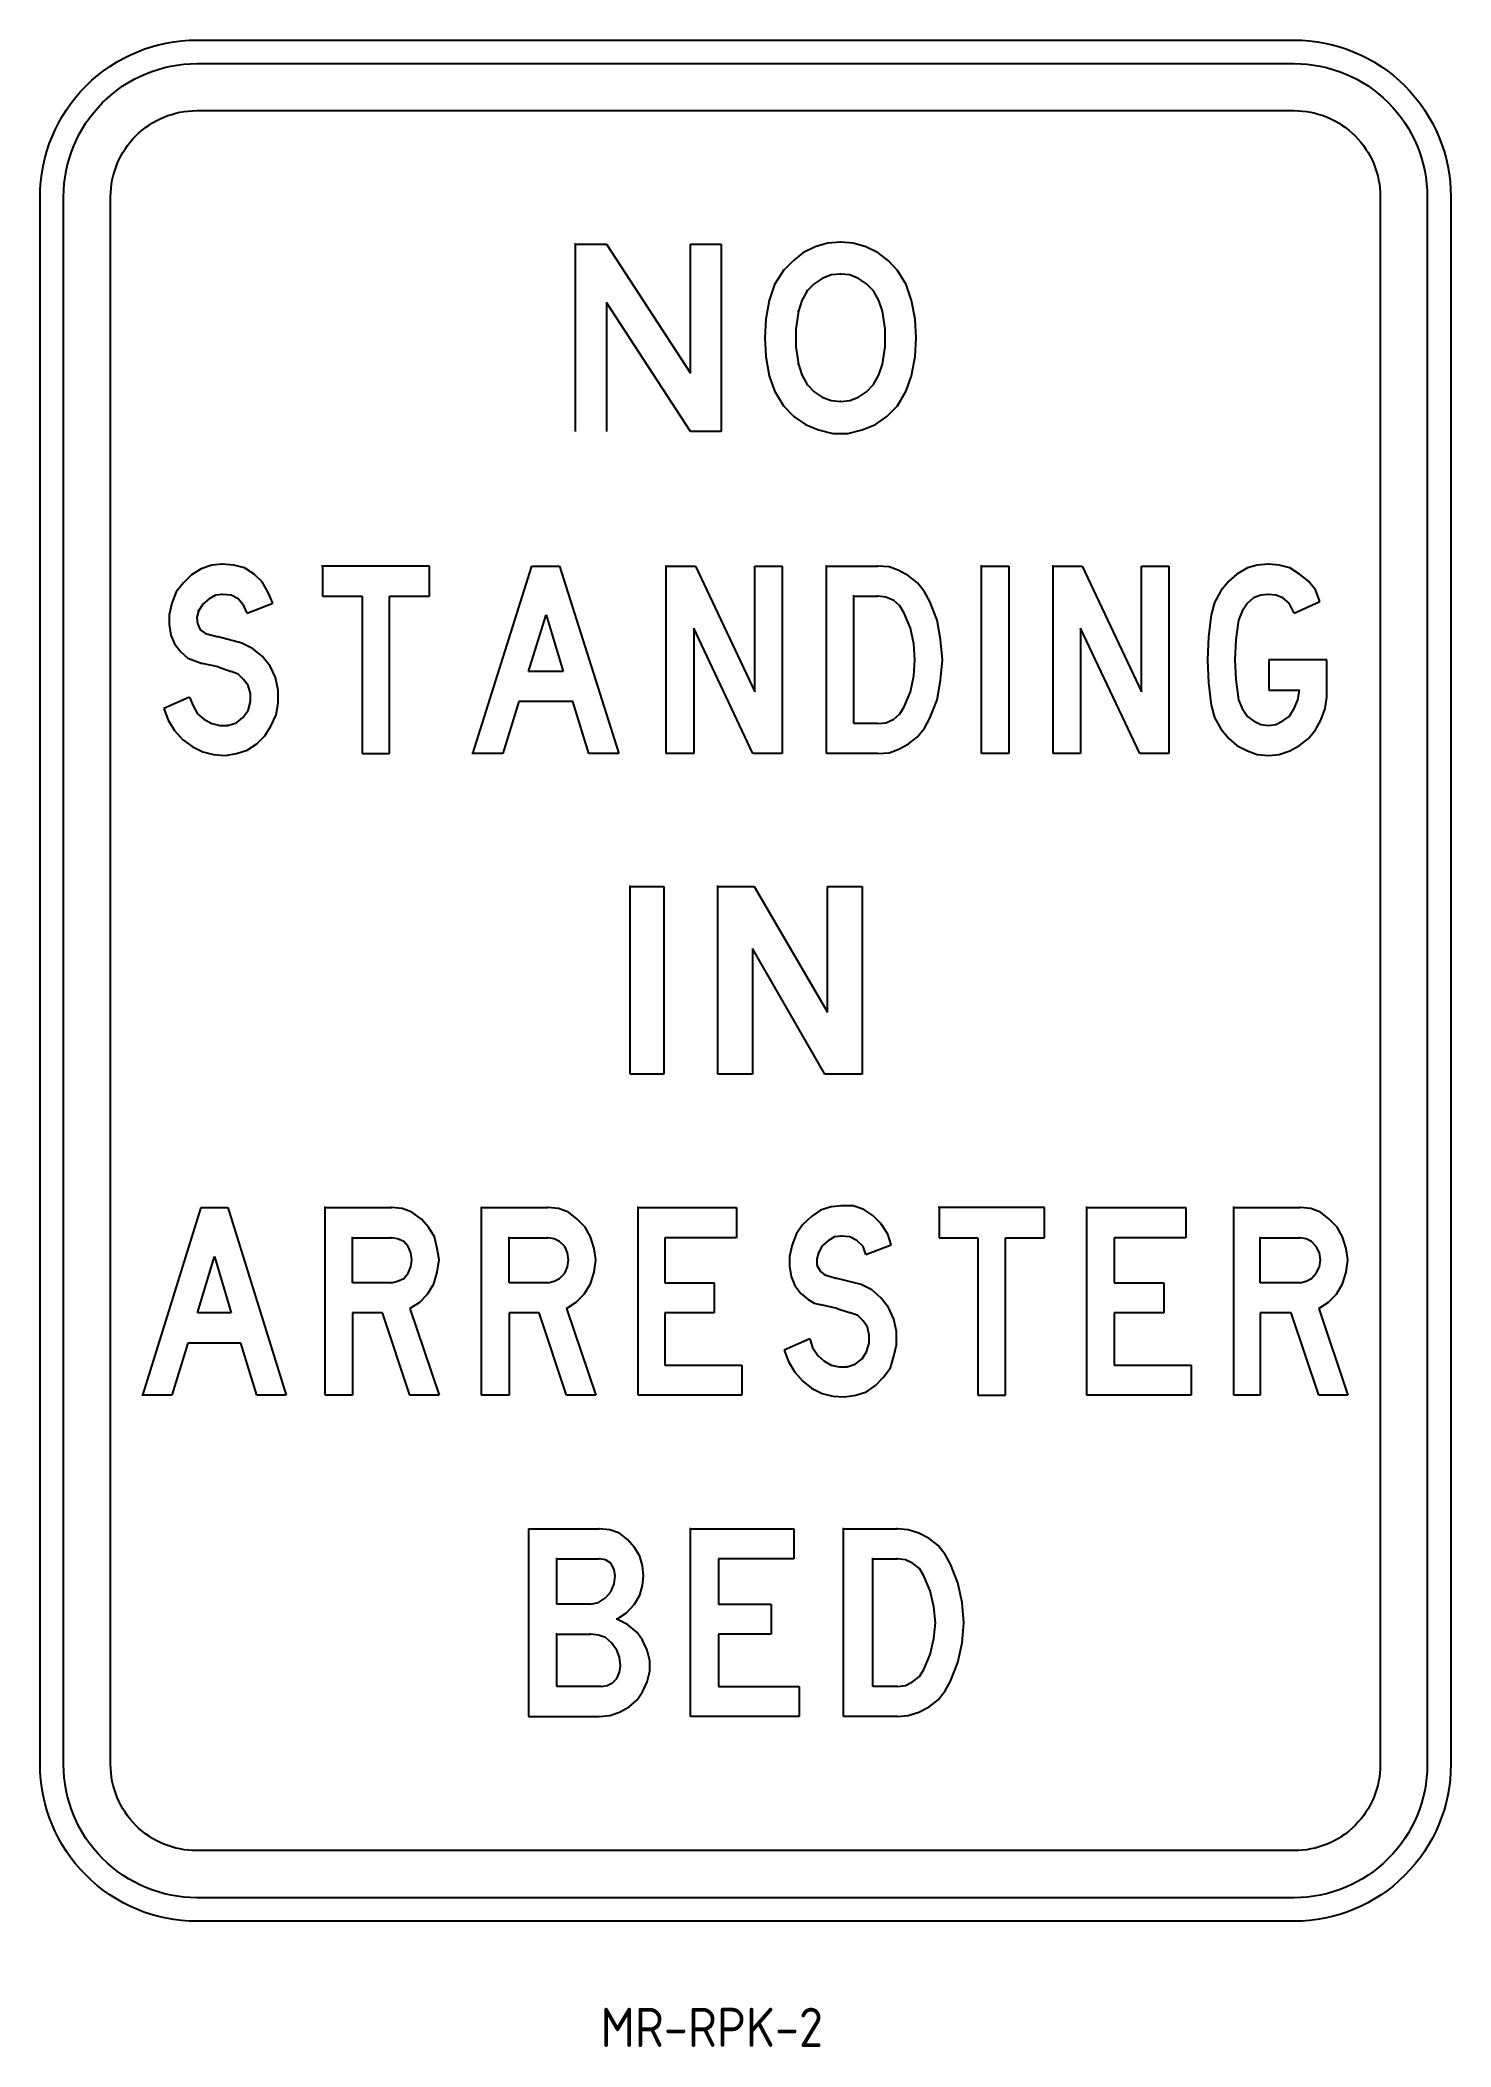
# Model space of a CAD drawing. Extents: x 215 to 305, y 134 to 262.
import ezdxf

# ---------------------------------------------------------------- set-up
doc = ezdxf.new("R2010")
doc.units = 0
doc.header["$MEASUREMENT"] = 0
doc.linetypes.add('CENTERX2', pattern=[101.6, 63.5, -12.7, 12.7, -12.7])
doc.layers.get('0').update_dxf_attribs({"linetype": 'CONTINUOUS'})
doc.layers.add('L35', color=3, linetype='CONTINUOUS')
doc.layers.add('T25', color=1, linetype='CONTINUOUS')
doc.styles.add('ISO', font='iso.shx')

msp = doc.modelspace()

# ---------------------------------------------------------------- linework, layer by layer
at = {"color": 3}
for p, q in [((249.63, 249.36), (249.57, 249.36)), ((249.63, 249.36), (251.61, 249.36)), ((249.63, 237.39), (249.63, 249.36)), ((251.61, 249.36), (256.97, 241.12)), ((256.97, 241.12), (256.97, 249.36)), ((256.97, 249.36), (258.94, 249.36)), ((258.94, 249.36), (258.94, 237.39)), ((264.14, 248.8), (263.52, 248.29)), ((264.93, 249.19), (264.14, 248.8)), ((265.72, 249.42), (264.93, 249.19)), ((266.56, 249.48), (265.72, 249.42)), ((266.56, 249.48), (266.51, 249.48)), ((267.36, 249.42), (266.56, 249.48)), ((268.15, 249.19), (267.36, 249.42)), ((268.94, 248.8), (268.15, 249.19)), ((269.61, 248.29), (268.94, 248.8)), ((262.9, 247.67), (262.33, 246.77)), ((262.9, 247.67), (262.84, 247.67)), ((263.52, 248.29), (262.9, 247.67)), ((265.38, 247.16), (264.87, 246.82)), ((265.94, 247.39), (265.38, 247.16)), ((266.56, 247.44), (265.94, 247.39)), ((266.56, 247.44), (266.51, 247.44)), ((267.13, 247.39), (266.56, 247.44)), ((267.69, 247.16), (267.13, 247.39)), ((268.2, 246.82), (267.69, 247.16)), ((270.18, 247.67), (269.61, 248.29)), ((270.18, 247.67), (270.12, 247.67)), ((270.74, 246.77), (270.18, 247.67)), ((262.33, 246.77), (261.99, 245.75)), ((264.42, 246.37), (264.08, 245.75)), ((264.42, 246.37), (264.36, 246.37)), ((264.87, 246.82), (264.42, 246.37)), ((268.65, 246.37), (268.2, 246.82)), ((268.65, 246.37), (268.6, 246.37)), ((268.99, 245.75), (268.65, 246.37)), ((271.08, 245.75), (270.74, 246.77)), ((256.97, 237.39), (251.61, 245.64)), ((251.61, 245.64), (251.61, 237.39)), ((261.77, 244.56), (261.71, 243.38)), ((261.99, 245.75), (261.77, 244.56)), ((261.99, 245.75), (261.94, 245.75)), ((263.86, 245.07), (263.69, 243.94)), ((263.86, 245.07), (263.8, 245.07)), ((264.08, 245.75), (263.86, 245.07)), ((269.22, 245.07), (268.99, 245.75)), ((269.22, 245.07), (269.16, 245.07)), ((269.39, 243.94), (269.22, 245.07)), ((271.08, 245.75), (271.02, 245.75)), ((271.31, 244.56), (271.08, 245.75)), ((271.36, 243.38), (271.31, 244.56)), ((261.71, 243.38), (261.77, 242.19)), ((263.69, 243.94), (263.69, 242.81)), ((269.39, 242.81), (269.39, 243.94)), ((271.31, 242.19), (271.36, 243.38)), ((261.77, 242.19), (261.99, 240.95)), ((263.69, 242.81), (263.86, 241.69)), ((269.22, 241.69), (269.39, 242.81)), ((271.08, 240.95), (271.31, 242.19)), ((261.99, 240.95), (261.94, 240.95)), ((261.99, 240.95), (262.33, 239.99)), ((263.86, 241.69), (263.8, 241.69)), ((263.86, 241.69), (264.08, 241.01)), ((264.08, 241.01), (264.42, 240.39)), ((268.65, 240.39), (268.99, 241.01)), ((268.99, 241.01), (269.22, 241.69)), ((269.22, 241.69), (269.16, 241.69)), ((270.74, 239.99), (271.08, 240.95)), ((271.08, 240.95), (271.02, 240.95)), ((262.33, 239.99), (262.9, 239.03)), ((264.42, 240.39), (264.36, 240.39)), ((264.42, 240.39), (264.87, 239.94)), ((264.87, 239.94), (265.38, 239.6)), ((265.38, 239.6), (265.94, 239.37)), ((267.13, 239.37), (267.69, 239.6)), ((267.69, 239.6), (268.2, 239.94)), ((268.2, 239.94), (268.65, 240.39)), ((268.65, 240.39), (268.6, 240.39)), ((270.18, 239.03), (270.74, 239.99)), ((262.9, 239.03), (262.84, 239.03)), ((262.9, 239.03), (263.57, 238.35)), ((263.57, 238.35), (264.31, 237.85)), ((265.94, 239.37), (266.56, 239.31)), ((266.56, 239.31), (266.51, 239.31)), ((266.56, 239.31), (267.13, 239.37)), ((268.77, 237.85), (269.5, 238.35)), ((269.5, 238.35), (270.18, 239.03)), ((270.18, 239.03), (270.12, 239.03)), ((258.94, 237.39), (256.97, 237.39)), ((264.31, 237.85), (265.15, 237.51)), ((265.15, 237.51), (266.06, 237.28)), ((266.06, 237.28), (267.02, 237.28)), ((267.02, 237.28), (267.92, 237.51)), ((267.92, 237.51), (268.77, 237.85)), ((225.13, 228.25), (224.62, 227.74)), ((225.75, 228.65), (225.13, 228.25)), ((226.43, 228.87), (225.75, 228.65)), ((227.11, 228.93), (226.43, 228.87)), ((227.11, 228.93), (227.05, 228.93)), ((227.84, 228.87), (227.11, 228.93)), ((228.52, 228.7), (227.84, 228.87)), ((229.14, 228.31), (228.52, 228.7)), ((229.65, 227.8), (229.14, 228.31)), ((233.49, 228.81), (233.43, 228.81)), ((233.49, 228.81), (233.49, 226.9)), ((240.32, 228.81), (233.49, 228.81)), ((240.32, 226.9), (240.32, 228.81)), ((243.08, 216.85), (246.86, 228.81)), ((246.86, 228.81), (248.61, 228.81)), ((248.61, 228.81), (252.4, 216.85)), ((255.43, 228.81), (255.37, 228.81)), ((255.43, 228.81), (257.29, 228.81)), ((255.43, 216.85), (255.43, 228.81)), ((257.29, 228.81), (261.07, 220.8)), ((261.07, 220.8), (261.07, 228.81)), ((261.07, 228.81), (262.82, 228.81)), ((262.82, 228.81), (262.82, 216.85)), ((265.65, 228.81), (265.59, 228.81)), ((265.65, 228.81), (268.92, 228.81)), ((265.65, 216.85), (265.65, 228.81)), ((268.92, 228.81), (268.86, 228.81)), ((268.92, 228.81), (268.86, 228.81)), ((269.65, 228.76), (268.92, 228.81)), ((270.27, 228.53), (269.65, 228.76)), ((270.89, 228.19), (270.27, 228.53)), ((271.46, 227.74), (270.89, 228.19)), ((275.53, 228.81), (275.47, 228.81)), ((275.53, 228.81), (277.28, 228.81)), ((275.53, 216.85), (275.53, 228.81)), ((277.28, 228.81), (277.28, 216.85)), ((280.1, 228.81), (280.04, 228.81)), ((280.1, 228.81), (281.96, 228.81)), ((280.1, 216.85), (280.1, 228.81)), ((281.96, 228.81), (285.74, 220.8)), ((285.74, 220.8), (285.74, 228.81)), ((285.74, 228.81), (287.49, 228.81)), ((287.49, 228.81), (287.49, 216.85)), ((291.82, 228.31), (291.32, 227.86)), ((292.5, 228.7), (291.82, 228.31)), ((293.12, 228.87), (292.5, 228.7)), ((293.86, 228.93), (293.12, 228.87)), ((293.86, 228.93), (293.8, 228.93)), ((294.53, 228.87), (293.86, 228.93)), ((295.21, 228.7), (294.53, 228.87)), ((295.83, 228.31), (295.21, 228.7)), ((296.4, 227.86), (295.83, 228.31)), ((224.17, 227.18), (223.89, 226.44)), ((224.62, 227.74), (224.17, 227.18)), ((226.26, 226.73), (225.87, 226.39)), ((226.66, 226.95), (226.26, 226.73)), ((227.11, 227.01), (226.66, 226.95)), ((227.11, 227.01), (227.05, 227.01)), ((227.67, 226.95), (227.11, 227.01)), ((228.12, 226.73), (227.67, 226.95)), ((228.46, 226.33), (228.12, 226.73)), ((230.04, 227.12), (229.65, 227.8)), ((230.33, 226.44), (230.04, 227.12)), ((233.49, 226.9), (236.03, 226.9)), ((236.03, 226.9), (236.03, 216.85)), ((237.78, 216.85), (237.78, 226.9)), ((237.78, 226.9), (240.32, 226.9)), ((267.4, 226.9), (267.34, 226.9)), ((267.4, 226.9), (268.92, 226.9)), ((267.4, 218.77), (267.4, 226.9)), ((268.92, 226.9), (268.86, 226.9)), ((268.92, 226.9), (268.86, 226.9)), ((269.43, 226.84), (268.92, 226.9)), ((269.94, 226.61), (269.43, 226.84)), ((270.33, 226.27), (269.94, 226.61)), ((271.91, 227.18), (271.46, 227.74)), ((272.25, 226.56), (271.91, 227.18)), ((290.81, 227.23), (290.41, 226.5)), ((291.32, 227.86), (290.81, 227.23)), ((292.9, 226.78), (292.5, 226.44)), ((293.35, 226.95), (292.9, 226.78)), ((293.86, 227.01), (293.35, 226.95)), ((293.86, 227.01), (293.8, 227.01)), ((294.31, 226.95), (293.86, 227.01)), ((294.76, 226.78), (294.31, 226.95)), ((295.16, 226.44), (294.76, 226.78)), ((296.4, 227.86), (296.34, 227.86)), ((296.85, 227.29), (296.4, 227.86)), ((297.13, 226.56), (296.85, 227.29)), ((223.89, 226.44), (223.72, 225.71)), ((223.72, 225.71), (223.72, 225.09)), ((225.58, 225.94), (225.47, 225.54)), ((225.47, 225.54), (225.53, 225.15)), ((225.58, 225.94), (225.53, 225.94)), ((225.87, 226.39), (225.58, 225.94)), ((228.69, 225.82), (228.46, 226.33)), ((228.69, 225.82), (230.33, 226.44)), ((246.64, 222.1), (247.77, 225.71)), ((247.77, 225.71), (248.84, 222.1)), ((270.61, 225.82), (270.33, 226.27)), ((270.61, 225.82), (270.56, 225.82)), ((271.01, 224.86), (270.61, 225.82)), ((272.25, 226.56), (272.19, 226.56)), ((272.7, 225.37), (272.25, 226.56)), ((272.93, 224.13), (272.7, 225.37)), ((290.19, 225.71), (290.02, 224.3)), ((290.41, 226.5), (290.19, 225.71)), ((291.94, 225.37), (291.77, 224.13)), ((292.16, 225.94), (291.94, 225.37)), ((292.5, 226.44), (292.16, 225.94)), ((295.16, 226.44), (295.1, 226.44)), ((295.49, 225.82), (295.16, 226.44)), ((295.49, 225.82), (297.13, 226.56)), ((297.13, 226.56), (297.07, 226.56)), ((223.72, 225.09), (223.83, 224.41)), ((223.83, 224.41), (224.06, 223.85)), ((225.53, 225.15), (225.7, 224.75)), ((225.7, 224.75), (226.04, 224.52)), ((226.04, 224.52), (225.98, 224.52)), ((226.04, 224.52), (226.83, 224.3)), ((226.83, 224.3), (226.77, 224.3)), ((226.83, 224.3), (226.77, 224.3)), ((228.35, 223.9), (226.83, 224.3)), ((260.96, 216.85), (257.18, 224.86)), ((257.18, 224.86), (257.18, 216.85)), ((271.23, 223.85), (271.01, 224.86)), ((273.04, 222.83), (272.93, 224.13)), ((285.63, 216.85), (281.85, 224.86)), ((281.85, 224.86), (281.85, 216.85)), ((290.02, 224.3), (289.96, 222.83)), ((291.77, 224.13), (291.71, 222.83)), ((224.06, 223.85), (224.45, 223.34)), ((224.45, 223.34), (224.91, 222.94)), ((224.91, 222.94), (225.81, 222.61)), ((229.03, 223.56), (228.35, 223.9)), ((229.65, 223.06), (229.03, 223.56)), ((230.16, 222.44), (229.65, 223.06)), ((271.29, 222.83), (271.23, 223.85)), ((271.23, 221.82), (271.29, 222.83)), ((272.93, 221.53), (273.04, 222.83)), ((289.96, 222.83), (290.02, 221.36)), ((291.71, 222.83), (291.77, 221.59)), ((297.58, 222.83), (293.86, 222.83)), ((293.86, 222.83), (293.86, 220.91)), ((297.58, 220.46), (297.58, 222.83)), ((225.81, 222.61), (225.75, 222.61)), ((225.81, 222.61), (225.75, 222.61)), ((226.83, 222.38), (225.81, 222.61)), ((226.83, 222.38), (227.67, 222.1)), ((227.67, 222.1), (227.62, 222.1)), ((227.67, 222.1), (227.62, 222.1)), ((228.12, 221.93), (227.67, 222.1)), ((228.46, 221.59), (228.12, 221.93)), ((228.75, 221.19), (228.46, 221.59)), ((230.49, 221.7), (230.16, 222.44)), ((230.66, 220.91), (230.49, 221.7)), ((248.84, 222.1), (246.64, 222.1)), ((248.84, 222.1), (248.78, 222.1)), ((271.01, 220.8), (271.23, 221.82)), ((272.7, 220.29), (272.93, 221.53)), ((291.77, 221.59), (291.94, 220.29)), ((225.02, 220.46), (223.38, 219.73)), ((225.02, 220.46), (225.25, 219.9)), ((228.91, 220.69), (228.75, 221.19)), ((228.91, 220.18), (228.91, 220.69)), ((230.66, 220.07), (230.66, 220.91)), ((270.61, 219.84), (271.01, 220.8)), ((272.25, 219.11), (272.7, 220.29)), ((290.02, 221.36), (290.19, 219.95)), ((291.94, 220.29), (292.16, 219.73)), ((293.86, 220.91), (295.83, 220.91)), ((295.49, 219.73), (295.72, 220.29)), ((295.72, 220.29), (295.83, 220.91)), ((295.83, 220.91), (295.78, 220.91)), ((295.83, 220.91), (295.78, 220.91)), ((297.47, 219.73), (297.58, 220.46)), ((223.38, 219.73), (223.66, 218.99)), ((223.66, 218.99), (224.06, 218.32)), ((225.25, 219.9), (225.53, 219.39)), ((225.53, 219.39), (225.92, 219.05)), ((225.92, 219.05), (226.43, 218.77)), ((228.01, 218.82), (228.41, 219.16)), ((228.41, 219.16), (228.75, 219.61)), ((228.75, 219.61), (228.91, 220.18)), ((228.91, 220.18), (228.86, 220.18)), ((230.21, 218.6), (230.55, 219.33)), ((230.55, 219.33), (230.66, 220.07)), ((246.02, 220.18), (245, 216.85)), ((249.46, 220.18), (246.02, 220.18)), ((250.48, 216.85), (249.46, 220.18)), ((269.43, 218.82), (269.94, 219.05)), ((269.94, 219.05), (270.33, 219.39)), ((270.33, 219.39), (270.61, 219.84)), ((270.61, 219.84), (270.56, 219.84)), ((271.91, 218.48), (272.25, 219.11)), ((272.25, 219.11), (272.19, 219.11)), ((290.19, 219.95), (290.41, 219.16)), ((290.41, 219.16), (290.81, 218.43)), ((292.16, 219.73), (292.5, 219.22)), ((292.5, 219.22), (292.9, 218.94)), ((292.9, 218.94), (293.35, 218.71)), ((294.31, 218.71), (294.76, 218.94)), ((294.76, 218.94), (295.16, 219.22)), ((295.16, 219.22), (295.49, 219.73)), ((296.85, 218.37), (297.19, 218.99)), ((297.19, 218.99), (297.47, 219.73)), ((224.06, 218.32), (224.57, 217.75)), ((224.57, 217.75), (225.19, 217.3)), ((226.43, 218.77), (226.94, 218.65)), ((226.94, 218.65), (227.45, 218.65)), ((227.45, 218.65), (227.39, 218.65)), ((227.45, 218.65), (228.01, 218.82)), ((229.31, 217.47), (229.82, 217.98)), ((229.82, 217.98), (230.21, 218.6)), ((268.92, 218.77), (267.4, 218.77)), ((268.92, 218.77), (269.43, 218.82)), ((270.89, 217.47), (271.46, 217.92)), ((271.46, 217.92), (271.91, 218.48)), ((290.81, 218.43), (291.32, 217.81)), ((291.32, 217.81), (291.82, 217.36)), ((293.35, 218.71), (293.86, 218.65)), ((293.86, 218.65), (294.31, 218.71)), ((295.83, 217.36), (296.4, 217.81)), ((296.4, 217.81), (296.85, 218.37)), ((225.19, 217.3), (225.87, 216.96)), ((225.87, 216.96), (226.54, 216.79)), ((226.54, 216.79), (227.28, 216.73)), ((227.28, 216.73), (228.01, 216.85)), ((228.01, 216.85), (228.69, 217.07)), ((228.69, 217.07), (229.31, 217.47)), ((236.03, 216.85), (237.78, 216.85)), ((243.08, 216.85), (243.03, 216.85)), ((245, 216.85), (243.08, 216.85)), ((252.4, 216.85), (250.48, 216.85)), ((257.18, 216.85), (255.43, 216.85)), ((262.82, 216.85), (260.96, 216.85)), ((268.92, 216.85), (265.65, 216.85)), ((268.92, 216.85), (269.65, 216.9)), ((269.65, 216.9), (270.27, 217.13)), ((270.27, 217.13), (270.89, 217.47)), ((277.28, 216.85), (275.53, 216.85)), ((281.85, 216.85), (280.1, 216.85)), ((287.49, 216.85), (285.63, 216.85)), ((291.82, 217.36), (292.5, 217.02)), ((292.5, 217.02), (293.12, 216.79)), ((293.12, 216.79), (293.86, 216.73)), ((293.86, 216.73), (294.53, 216.79)), ((294.53, 216.79), (295.21, 217.02)), ((295.21, 217.02), (295.83, 217.36)), ((253.13, 208.38), (253.07, 208.38)), ((253.13, 208.38), (255.28, 208.38)), ((253.13, 196.41), (253.13, 208.38)), ((255.28, 208.38), (255.28, 196.41)), ((258.72, 208.38), (258.66, 208.38)), ((258.72, 208.38), (261.03, 208.38)), ((258.72, 196.41), (258.72, 208.38)), ((261.03, 208.38), (265.72, 200.36)), ((265.72, 200.36), (265.72, 208.38)), ((265.72, 208.38), (267.92, 208.38)), ((267.92, 208.38), (267.92, 196.41)), ((265.55, 196.41), (260.92, 204.43)), ((260.92, 204.43), (260.92, 196.41)), ((255.28, 196.41), (253.13, 196.41)), ((260.92, 196.41), (258.72, 196.41)), ((267.92, 196.41), (265.55, 196.41)), ((222.03, 175.92), (225.75, 187.89)), ((225.75, 187.89), (227.45, 187.89)), ((227.45, 187.89), (231.17, 175.92)), ((233.66, 187.89), (233.6, 187.89)), ((233.66, 187.89), (237.89, 187.89)), ((233.66, 175.92), (233.66, 187.89)), ((237.89, 187.89), (237.83, 187.89)), ((237.89, 187.89), (237.83, 187.89)), ((238.57, 187.83), (237.89, 187.89)), ((239.19, 187.61), (238.57, 187.83)), ((239.81, 187.16), (239.19, 187.61)), ((240.26, 186.65), (239.81, 187.16)), ((243.65, 187.89), (243.59, 187.89)), ((243.65, 187.89), (247.88, 187.89)), ((243.65, 175.92), (243.65, 187.89)), ((247.88, 187.89), (247.82, 187.89)), ((247.88, 187.89), (247.82, 187.89)), ((248.56, 187.83), (247.88, 187.89)), ((249.18, 187.61), (248.56, 187.83)), ((249.74, 187.16), (249.18, 187.61)), ((250.25, 186.65), (249.74, 187.16)), ((253.64, 187.89), (253.58, 187.89)), ((253.64, 187.89), (259.9, 187.89)), ((253.64, 175.92), (253.64, 187.89)), ((259.9, 187.89), (259.9, 185.97)), ((264.7, 187.32), (264.14, 186.82)), ((265.27, 187.72), (264.7, 187.32)), ((265.94, 187.95), (265.27, 187.72)), ((266.62, 188), (265.94, 187.95)), ((266.62, 188), (266.56, 188)), ((267.36, 188), (266.62, 188)), ((268.03, 187.78), (267.36, 188)), ((268.6, 187.38), (268.03, 187.78)), ((269.11, 186.87), (268.6, 187.38)), ((272.83, 187.89), (272.77, 187.89)), ((272.83, 187.89), (272.83, 185.97)), ((279.55, 187.89), (272.83, 187.89)), ((279.55, 185.97), (279.55, 187.89)), ((282.26, 187.89), (282.2, 187.89)), ((282.26, 187.89), (288.58, 187.89)), ((282.26, 175.92), (282.26, 187.89)), ((288.58, 187.89), (288.58, 185.97)), ((291.63, 187.89), (291.57, 187.89)), ((291.63, 187.89), (295.86, 187.89)), ((291.63, 175.92), (291.63, 187.89)), ((295.86, 187.89), (295.81, 187.89)), ((295.86, 187.89), (295.81, 187.89)), ((296.54, 187.83), (295.86, 187.89)), ((297.16, 187.61), (296.54, 187.83)), ((297.72, 187.16), (297.16, 187.61)), ((298.23, 186.65), (297.72, 187.16)), ((235.41, 185.97), (235.35, 185.97)), ((235.41, 185.97), (237.89, 185.97)), ((235.41, 183.09), (235.41, 185.97)), ((237.89, 185.97), (237.83, 185.97)), ((237.89, 185.97), (237.83, 185.97)), ((238.28, 185.91), (237.89, 185.97)), ((238.68, 185.74), (238.28, 185.91)), ((238.96, 185.41), (238.68, 185.74)), ((240.65, 186.03), (240.26, 186.65)), ((240.82, 185.29), (240.65, 186.03)), ((245.4, 185.97), (245.34, 185.97)), ((245.4, 185.97), (247.88, 185.97)), ((245.4, 183.09), (245.4, 185.97)), ((247.88, 185.97), (247.82, 185.97)), ((247.88, 185.97), (247.82, 185.97)), ((248.28, 185.91), (247.88, 185.97)), ((248.61, 185.74), (248.28, 185.91)), ((248.95, 185.41), (248.61, 185.74)), ((250.59, 186.03), (250.25, 186.65)), ((250.82, 185.29), (250.59, 186.03)), ((259.9, 185.97), (255.33, 185.97)), ((255.33, 185.97), (255.33, 183.09)), ((263.74, 186.25), (263.46, 185.52)), ((264.14, 186.82), (263.74, 186.25)), ((265.77, 185.8), (265.38, 185.46)), ((266.17, 186.03), (265.77, 185.8)), ((266.62, 186.08), (266.17, 186.03)), ((266.62, 186.08), (266.56, 186.08)), ((267.13, 186.03), (266.62, 186.08)), ((267.58, 185.8), (267.13, 186.03)), ((267.98, 185.41), (267.58, 185.8)), ((269.56, 186.2), (269.11, 186.87)), ((269.78, 185.52), (269.56, 186.2)), ((272.83, 185.97), (275.31, 185.97)), ((275.31, 185.97), (275.31, 175.92)), ((277.06, 175.92), (277.06, 185.97)), ((277.06, 185.97), (279.55, 185.97)), ((288.58, 185.97), (284.01, 185.97)), ((284.01, 185.97), (284.01, 183.09)), ((293.32, 185.97), (293.27, 185.97)), ((293.32, 185.97), (295.86, 185.97)), ((293.32, 183.09), (293.32, 185.97)), ((295.86, 185.97), (295.81, 185.97)), ((295.86, 185.97), (295.81, 185.97)), ((296.26, 185.91), (295.86, 185.97)), ((296.6, 185.74), (296.26, 185.91)), ((296.88, 185.41), (296.6, 185.74)), ((298.57, 186.03), (298.23, 186.65)), ((298.8, 185.29), (298.57, 186.03)), ((225.53, 181.17), (226.6, 184.78)), ((226.6, 184.78), (227.67, 181.17)), ((239.13, 185.01), (238.96, 185.41)), ((239.19, 184.56), (239.13, 185.01)), ((239.13, 184.11), (239.19, 184.56)), ((239.19, 184.56), (239.13, 184.56)), ((240.94, 184.56), (240.82, 185.29)), ((240.82, 183.77), (240.94, 184.56)), ((240.94, 184.56), (240.88, 184.56)), ((249.12, 185.01), (248.95, 185.41)), ((249.18, 184.56), (249.12, 185.01)), ((249.12, 184.11), (249.18, 184.56)), ((249.18, 184.56), (249.12, 184.56)), ((250.93, 184.56), (250.82, 185.29)), ((250.82, 183.77), (250.93, 184.56)), ((250.93, 184.56), (250.87, 184.56)), ((263.46, 185.52), (263.29, 184.78)), ((263.29, 184.78), (263.29, 184.16)), ((265.15, 185.01), (265.04, 184.62)), ((265.04, 184.62), (265.04, 184.22)), ((265.15, 185.01), (265.1, 185.01)), ((265.38, 185.46), (265.15, 185.01)), ((268.15, 184.9), (267.98, 185.41)), ((268.15, 184.9), (269.78, 185.52)), ((297.1, 185.01), (296.88, 185.41)), ((297.16, 184.56), (297.1, 185.01)), ((297.1, 184.11), (297.16, 184.56)), ((297.16, 184.56), (297.1, 184.56)), ((298.91, 184.56), (298.8, 185.29)), ((298.8, 183.77), (298.91, 184.56)), ((298.91, 184.56), (298.85, 184.56)), ((237.89, 183.09), (235.41, 183.09)), ((237.89, 183.09), (238.28, 183.2)), ((238.28, 183.2), (238.68, 183.37)), ((238.68, 183.37), (238.96, 183.71)), ((238.96, 183.71), (239.13, 184.11)), ((240.6, 183.03), (240.82, 183.77)), ((247.88, 183.09), (245.4, 183.09)), ((247.88, 183.09), (248.28, 183.2)), ((248.28, 183.2), (248.61, 183.37)), ((248.61, 183.37), (248.95, 183.71)), ((248.95, 183.71), (249.12, 184.11)), ((250.59, 183.03), (250.82, 183.77)), ((255.33, 183.09), (258.49, 183.09)), ((258.49, 183.09), (258.49, 181.17)), ((263.29, 184.16), (263.4, 183.49)), ((263.4, 183.49), (263.63, 182.92)), ((265.04, 184.22), (265.27, 183.82)), ((265.27, 183.82), (265.55, 183.6)), ((265.55, 183.6), (265.49, 183.6)), ((265.55, 183.6), (266.34, 183.37)), ((266.34, 183.37), (266.28, 183.37)), ((266.34, 183.37), (266.28, 183.37)), ((267.86, 182.98), (266.34, 183.37)), ((284.01, 183.09), (287.17, 183.09)), ((287.17, 183.09), (287.17, 181.17)), ((295.86, 183.09), (293.32, 183.09)), ((295.86, 183.09), (296.26, 183.2)), ((296.26, 183.2), (296.6, 183.37)), ((296.6, 183.37), (296.88, 183.71)), ((296.88, 183.71), (297.1, 184.11)), ((298.57, 183.03), (298.8, 183.77)), ((239.07, 181.45), (239.7, 181.85)), ((239.7, 181.85), (240.2, 182.36)), ((240.2, 182.36), (240.6, 183.03)), ((249.07, 181.45), (249.69, 181.85)), ((249.69, 181.85), (250.19, 182.36)), ((250.19, 182.36), (250.59, 183.03)), ((263.63, 182.92), (264.02, 182.41)), ((264.02, 182.41), (264.48, 182.02)), ((264.48, 182.02), (264.87, 181.79)), ((264.87, 181.79), (265.32, 181.68)), ((268.54, 182.64), (267.86, 182.98)), ((269.11, 182.13), (268.54, 182.64)), ((269.61, 181.51), (269.11, 182.13)), ((297.05, 181.45), (297.67, 181.85)), ((297.67, 181.85), (298.18, 182.36)), ((298.18, 182.36), (298.57, 183.03)), ((227.67, 181.17), (225.53, 181.17)), ((227.67, 181.17), (227.62, 181.17)), ((237.32, 181.17), (235.41, 181.17)), ((235.41, 181.17), (235.41, 175.92)), ((239.07, 175.92), (237.32, 181.17)), ((239.07, 181.45), (240.94, 175.92)), ((247.32, 181.17), (245.4, 181.17)), ((245.4, 181.17), (245.4, 175.92)), ((249.07, 175.92), (247.32, 181.17)), ((249.07, 181.45), (250.93, 175.92)), ((258.49, 181.17), (255.33, 181.17)), ((255.33, 181.17), (255.33, 177.84)), ((265.32, 181.68), (265.27, 181.68)), ((265.32, 181.68), (265.27, 181.68)), ((266.34, 181.45), (265.32, 181.68)), ((266.34, 181.45), (267.19, 181.17)), ((267.19, 181.17), (267.13, 181.17)), ((267.19, 181.17), (267.13, 181.17)), ((267.64, 181), (267.19, 181.17)), ((267.98, 180.66), (267.64, 181)), ((268.26, 180.27), (267.98, 180.66)), ((269.95, 180.78), (269.61, 181.51)), ((270.12, 179.99), (269.95, 180.78)), ((287.17, 181.17), (284.01, 181.17)), ((284.01, 181.17), (284.01, 177.84)), ((295.3, 181.17), (293.32, 181.17)), ((293.32, 181.17), (293.32, 175.92)), ((297.05, 175.92), (295.3, 181.17)), ((297.05, 181.45), (298.91, 175.92)), ((224.91, 179.25), (223.89, 175.92)), ((228.29, 179.25), (224.91, 179.25)), ((229.31, 175.92), (228.29, 179.25)), ((264.59, 179.53), (262.95, 178.8)), ((264.59, 179.53), (264.76, 178.97)), ((268.2, 178.69), (268.37, 179.25)), ((268.37, 179.76), (268.26, 180.27)), ((268.37, 179.25), (268.31, 179.25)), ((268.37, 179.25), (268.37, 179.76)), ((270.12, 179.14), (270.12, 179.99)), ((262.95, 178.8), (263.23, 178.07)), ((263.23, 178.07), (263.63, 177.39)), ((264.76, 178.97), (265.1, 178.46)), ((265.1, 178.46), (265.49, 178.12)), ((265.49, 178.12), (265.94, 177.84)), ((267.47, 177.9), (267.92, 178.24)), ((267.92, 178.24), (268.2, 178.69)), ((269.73, 177.67), (269.95, 178.41)), ((269.95, 178.41), (270.12, 179.14)), ((255.33, 177.84), (260.24, 177.84)), ((260.24, 177.84), (260.24, 175.92)), ((263.63, 177.39), (264.14, 176.83)), ((264.14, 176.83), (264.7, 176.37)), ((265.94, 177.84), (266.45, 177.73)), ((266.45, 177.73), (266.96, 177.73)), ((266.96, 177.73), (266.9, 177.73)), ((266.96, 177.73), (267.47, 177.9)), ((268.77, 176.54), (269.27, 177.05)), ((269.27, 177.05), (269.73, 177.67)), ((284.01, 177.84), (288.92, 177.84)), ((288.92, 177.84), (288.92, 175.92)), ((222.03, 175.92), (221.97, 175.92)), ((223.89, 175.92), (222.03, 175.92)), ((231.17, 175.92), (229.31, 175.92)), ((235.41, 175.92), (233.66, 175.92)), ((240.94, 175.92), (239.07, 175.92)), ((245.4, 175.92), (243.65, 175.92)), ((250.93, 175.92), (249.07, 175.92)), ((260.24, 175.92), (253.64, 175.92)), ((264.7, 176.37), (265.38, 176.04)), ((265.38, 176.04), (266.06, 175.87)), ((266.06, 175.87), (266.79, 175.81)), ((266.79, 175.81), (267.52, 175.92)), ((267.52, 175.92), (268.2, 176.15)), ((268.2, 176.15), (268.77, 176.54)), ((275.31, 175.92), (277.06, 175.92)), ((288.92, 175.92), (282.26, 175.92)), ((293.32, 175.92), (291.63, 175.92)), ((298.91, 175.92), (297.05, 175.92)), ((246.64, 167.4), (251.15, 167.4)), ((246.64, 167.4), (246.64, 155.43)), ((251.15, 167.4), (251.1, 167.4)), ((251.15, 167.4), (251.1, 167.4)), ((251.83, 167.34), (251.15, 167.4)), ((252.45, 167.12), (251.83, 167.34)), ((252.96, 166.72), (252.45, 167.12)), ((253.41, 166.21), (252.96, 166.72)), ((256.97, 167.4), (256.91, 167.4)), ((256.97, 167.4), (263.57, 167.4)), ((256.97, 155.43), (256.97, 167.4)), ((263.57, 167.4), (263.57, 165.48)), ((266.73, 167.4), (266.68, 167.4)), ((266.73, 167.4), (270.18, 167.4)), ((266.73, 155.43), (266.73, 167.4)), ((270.18, 167.4), (270.12, 167.4)), ((270.18, 167.4), (270.12, 167.4)), ((270.86, 167.34), (270.18, 167.4)), ((271.53, 167.12), (270.86, 167.34)), ((272.21, 166.78), (271.53, 167.12)), ((272.77, 166.33), (272.21, 166.78)), ((248.44, 165.48), (248.39, 165.48)), ((248.44, 165.48), (251.15, 165.48)), ((248.44, 162.6), (248.44, 165.48)), ((251.15, 165.48), (251.1, 165.48)), ((251.15, 165.48), (251.1, 165.48)), ((251.55, 165.42), (251.15, 165.48)), ((251.89, 165.2), (251.55, 165.42)), ((252.11, 164.8), (251.89, 165.2)), ((253.41, 166.21), (253.36, 166.21)), ((253.75, 165.65), (253.41, 166.21)), ((253.92, 165.03), (253.75, 165.65)), ((263.57, 165.48), (258.77, 165.48)), ((258.77, 165.48), (258.77, 162.6)), ((268.6, 165.48), (268.54, 165.48)), ((268.6, 165.48), (270.18, 165.48)), ((268.6, 157.35), (268.6, 165.48)), ((270.18, 165.48), (270.12, 165.48)), ((270.18, 165.48), (270.12, 165.48)), ((270.69, 165.42), (270.18, 165.48)), ((271.14, 165.2), (270.69, 165.42)), ((271.59, 164.86), (271.14, 165.2)), ((273.23, 165.76), (272.77, 166.33)), ((273.56, 165.14), (273.23, 165.76)), ((273.56, 165.14), (273.51, 165.14)), ((274.02, 163.95), (273.56, 165.14)), ((251.89, 163.39), (252.11, 163.9)), ((252.17, 164.41), (252.11, 164.8)), ((252.11, 163.9), (252.17, 164.41)), ((252.17, 164.41), (252.11, 164.41)), ((253.98, 164.41), (253.92, 165.03)), ((253.92, 163.79), (253.98, 164.41)), ((271.87, 164.41), (271.59, 164.86)), ((271.87, 164.41), (271.81, 164.41)), ((272.27, 163.45), (271.87, 164.41)), ((274.3, 162.71), (274.02, 163.95)), ((250.59, 162.6), (248.44, 162.6)), ((250.59, 162.6), (251.1, 162.71)), ((251.1, 162.71), (251.55, 163)), ((251.55, 163), (251.89, 163.39)), ((252.9, 162.04), (253.41, 162.6)), ((253.41, 162.6), (253.36, 162.6)), ((253.41, 162.6), (253.75, 163.16)), ((253.75, 163.16), (253.92, 163.79)), ((258.77, 162.6), (262.11, 162.6)), ((262.11, 162.6), (262.11, 160.68)), ((272.49, 162.43), (272.27, 163.45)), ((274.41, 161.41), (274.3, 162.71)), ((252.28, 161.64), (252.23, 161.64)), ((252.28, 161.64), (252.9, 162.04)), ((252.96, 161.3), (252.28, 161.64)), ((253.58, 160.79), (252.96, 161.3)), ((272.6, 161.41), (272.49, 162.43)), ((272.49, 160.4), (272.6, 161.41)), ((274.3, 160.12), (274.41, 161.41)), ((248.44, 160.68), (248.39, 160.68)), ((248.44, 160.68), (250.59, 160.68)), ((248.44, 157.35), (248.44, 160.68)), ((250.59, 160.68), (250.53, 160.68)), ((250.59, 160.68), (250.53, 160.68)), ((251.1, 160.62), (250.59, 160.68)), ((251.55, 160.46), (251.1, 160.62)), ((251.94, 160.12), (251.55, 160.46)), ((252.28, 159.66), (251.94, 160.12)), ((253.92, 160.29), (253.58, 160.79)), ((254.2, 159.66), (253.92, 160.29)), ((262.11, 160.68), (258.77, 160.68)), ((258.77, 160.68), (258.77, 157.35)), ((272.27, 159.38), (272.49, 160.4)), ((274.02, 158.87), (274.3, 160.12)), ((252.45, 159.21), (252.28, 159.66)), ((252.51, 158.65), (252.45, 159.21)), ((254.37, 158.99), (254.2, 159.66)), ((254.37, 158.31), (254.37, 158.99)), ((271.87, 158.42), (272.27, 159.38)), ((273.56, 157.69), (274.02, 158.87)), ((251.66, 157.41), (252, 157.58)), ((252, 157.58), (252.28, 157.86)), ((252.28, 157.86), (252.45, 158.25)), ((252.45, 158.25), (252.51, 158.65)), ((252.51, 158.65), (252.45, 158.65)), ((253.92, 157.01), (254.2, 157.63)), ((254.2, 157.63), (254.37, 158.31)), ((270.69, 157.41), (271.14, 157.63)), ((271.14, 157.63), (271.59, 157.97)), ((271.59, 157.97), (271.87, 158.42)), ((271.87, 158.42), (271.81, 158.42)), ((273.23, 157.07), (273.56, 157.69)), ((273.56, 157.69), (273.51, 157.69)), ((251.27, 157.35), (248.44, 157.35)), ((251.27, 157.35), (251.66, 157.41)), ((253.07, 156.05), (253.58, 156.5)), ((253.58, 156.5), (253.92, 157.01)), ((258.77, 157.35), (263.91, 157.35)), ((263.91, 157.35), (263.91, 155.43)), ((270.18, 157.35), (268.6, 157.35)), ((270.18, 157.35), (270.69, 157.41)), ((272.21, 156.05), (272.77, 156.5)), ((272.77, 156.5), (273.23, 157.07)), ((246.64, 155.43), (251.15, 155.43)), ((251.15, 155.43), (251.83, 155.49)), ((251.83, 155.49), (252.45, 155.71)), ((252.45, 155.71), (253.07, 156.05)), ((263.91, 155.43), (256.97, 155.43)), ((270.18, 155.43), (266.73, 155.43)), ((270.18, 155.43), (270.86, 155.49)), ((270.86, 155.49), (271.53, 155.71)), ((271.53, 155.71), (272.21, 156.05))]:
    msp.add_line(p, q, dxfattribs=at)
at = {"layer": 'L35'}
for points in [[(295.48, 142.37), (225.48, 142.37, -0.414214), (215.48, 152.37), (215.48, 252.37, -0.414214), (225.48, 262.37), (295.48, 262.37, -0.414214), (305.48, 252.37), (305.48, 152.37, -0.414214)], [(295.48, 143.87), (225.48, 143.87, -0.414214), (216.98, 152.37), (216.98, 252.37, -0.414214), (225.48, 260.87), (295.48, 260.87, -0.414214), (303.98, 252.37), (303.98, 152.37, -0.414214)], [(295.48, 146.87), (225.48, 146.87, -0.414214), (219.98, 152.37), (219.98, 252.37, -0.414214), (225.48, 257.87), (295.48, 257.87, -0.414214), (300.98, 252.37), (300.98, 152.37, -0.414214)]]:
    msp.add_lwpolyline(points, format="xyb", close=True, dxfattribs=at)

# ---------------------------------------------------------------- texts
at = {"layer": 'T25', "linetype": 'CENTERX2', "style": 'ISO'}
msp.add_text('MR-RPK-2', height=2.5, dxfattribs=at).set_placement((251.23, 134.35))

doc.saveas('drawing.dxf')
